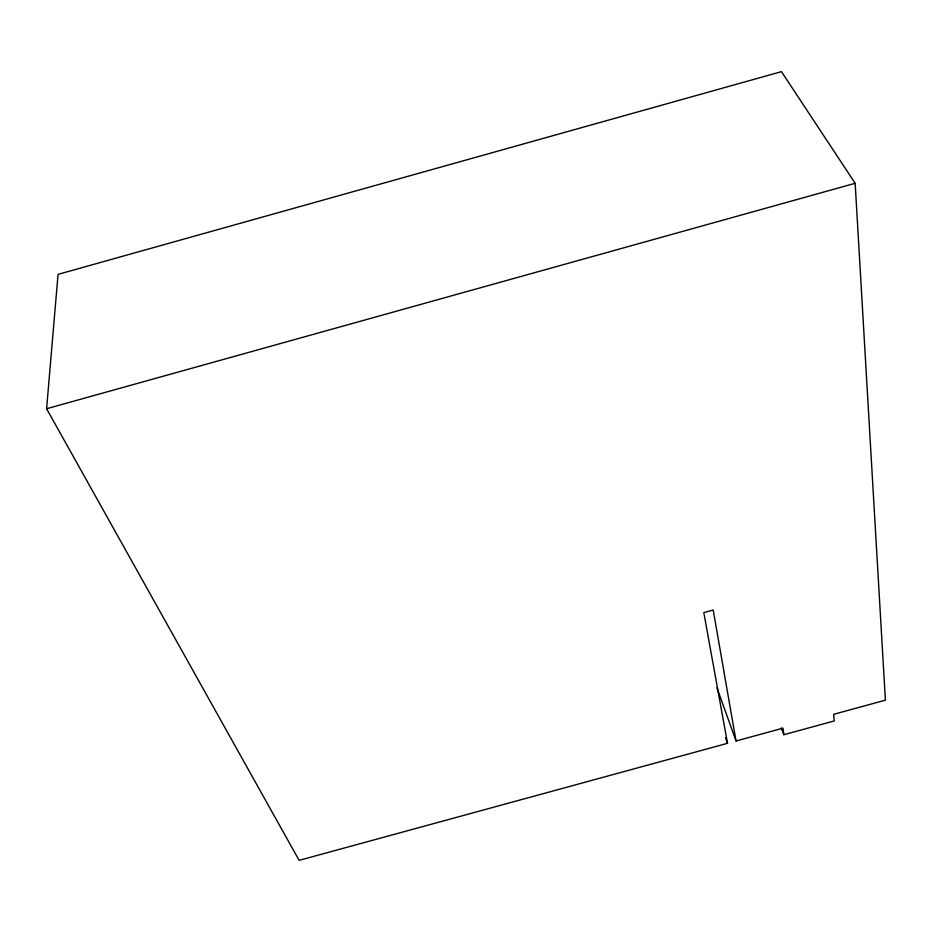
<?xml version="1.0" encoding="UTF-8"?>
<svg xmlns="http://www.w3.org/2000/svg" width="932" height="932" viewBox="0 0 932 932"><rect width="100%" height="100%" fill="white"/><g stroke="black" fill="none" stroke-linecap="round" stroke-linejoin="round"><path stroke-width="1.4" d="M783.882 734.707L782.985 728.16L736.035 740.987L713.19 610.006L703.811 612.592L727.508 743.317L299.125 860.353L46.6 408.74L58.052 274.358L781.459 71.648L855.157 183.301L885.4 700.177L833.639 714.32L834.28 720.937L783.882 734.707L781.237 727.927M46.6 408.74L855.157 183.301M716.964 687.816L736.035 740.987M725.585 737.853L727.508 743.317"/></g></svg>
